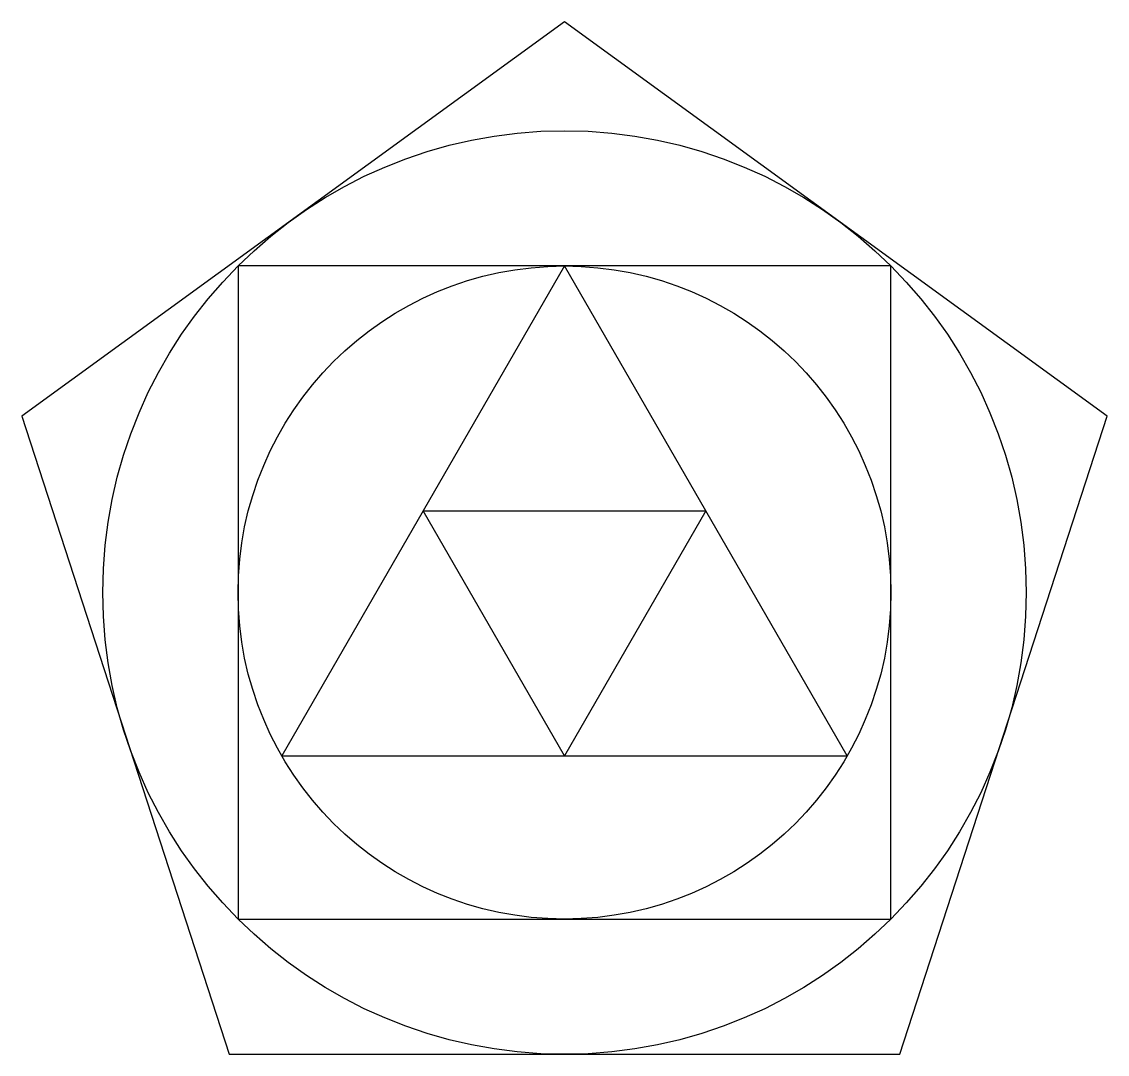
# Model space of a CAD drawing. Header units: inches. Extents: x -2.35 to 2.35, y -2 to 2.47.
import ezdxf

# ---------------------------------------------------------------- set-up
doc = ezdxf.new("R2010")
doc.units = ezdxf.units.IN
doc.header["$MEASUREMENT"] = 0
doc.layers.add('OBJECT', color=100, linetype='Continuous', lineweight=30)

msp = doc.modelspace()

# ---------------------------------------------------------------- linework, layer by layer
at = {"layer": 'OBJECT'}
for p, q in [((-0.6124, 0.3536), (0.6124, 0.3536)), ((0, -0.7071), (-0.6124, 0.3536)), ((0.6124, 0.3536), (0, -0.7071))]:
    msp.add_line(p, q, dxfattribs=at)
for points in [[(0, 2.4721), (-2.3511, 0.7639), (-1.4531, -2), (1.4531, -2), (2.3511, 0.7639)], [(-1.4142, 1.4142), (-1.4142, -1.4142), (1.4142, -1.4142), (1.4142, 1.4142)], [(0, 1.4142), (-1.2247, -0.7071), (1.2247, -0.7071)]]:
    msp.add_lwpolyline(points, close=True, dxfattribs=at)
for radius in [2, 1.4142]:
    msp.add_circle((0, 0), radius, dxfattribs=at)

doc.saveas('drawing.dxf')
